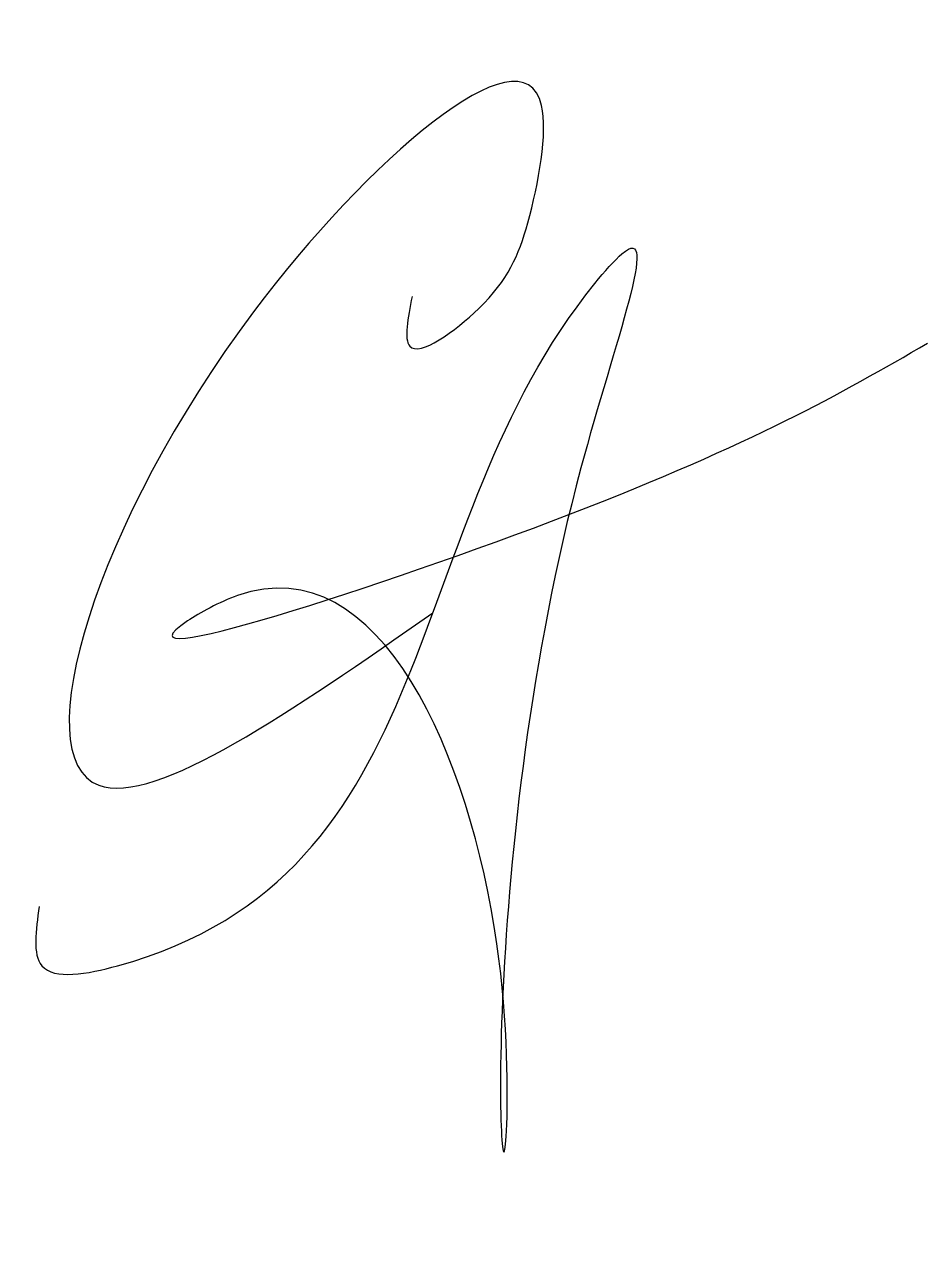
# Model space of a CAD drawing. Header units: millimetres. Extents: x 5.17 to 9.38, y -0.44 to 5.27.
import ezdxf

# ---------------------------------------------------------------- set-up
doc = ezdxf.new("R2010")
doc.units = ezdxf.units.MM

msp = doc.modelspace()

# ---------------------------------------------------------------- linework, layer by layer
at = {"color": 5}
for points in [[(6.9748, 3.999), (6.9641, 3.7673), (7.2858, 3.9435), (7.5139, 4.3415), (7.5787, 4.8889), (6.2361, 3.9275), (5.5145, 1.7225), (7.0722, 2.5256)], [(5.2368, 1.1579), (5.2494, 0.8816), (5.6014, 0.8816), (7.8271, 4.0599), (7.9529, 4.198), (7.7618, 3.2009), (7.4149, 0.1129), (7.3702, 0.9839), (6.1616, 2.6063), (5.9284, 2.4875), (7.7061, 2.9835), (9.3772, 3.781)]]:
    msp.add_spline(points, degree=3, dxfattribs=at)

doc.saveas('drawing.dxf')
